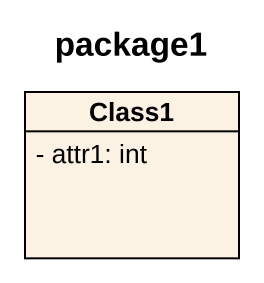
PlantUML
@startuml
title package1
hide circle
hide empty members
skinparam classAttributeIconSize 0
class Class1 {
  - attr1: int
}
@enduml
